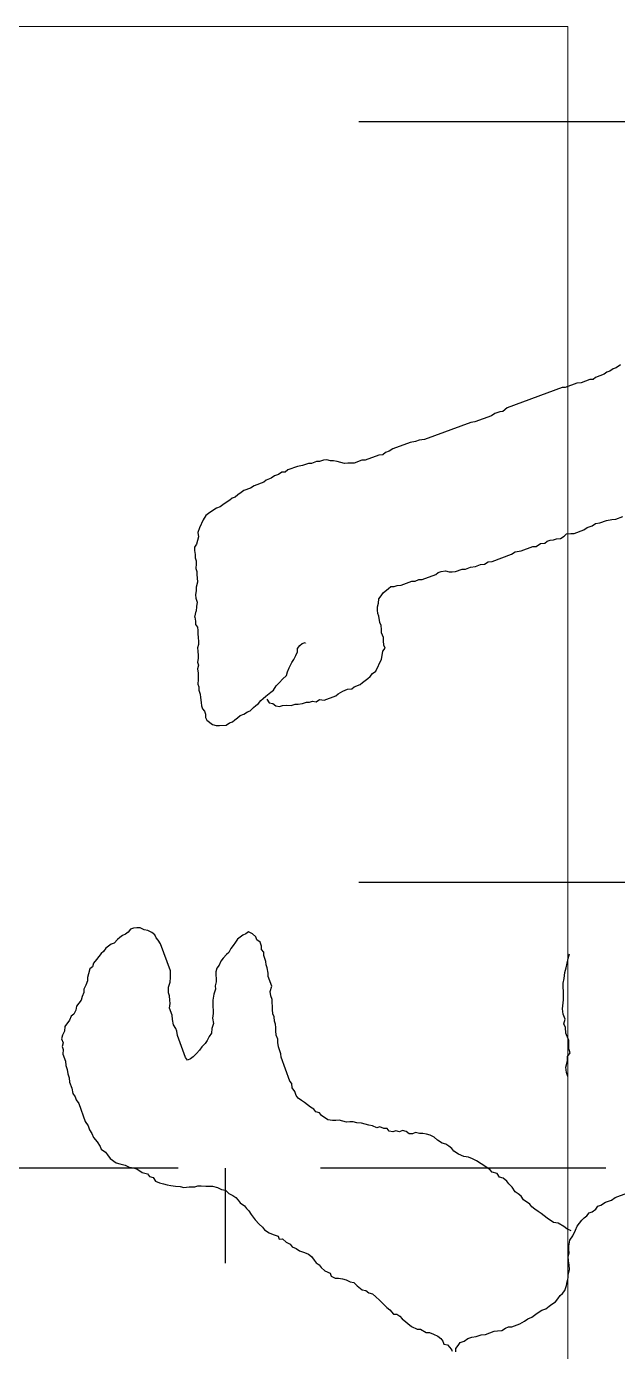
# Model space of a CAD drawing. Header units: millimetres. Extents: x 33350 to 35310, y -217097 to -211540.
# Drawn here: x 33705 to 33736.1, y -213993.7 to -213924.1 of the extents above; entities that cross this region are included whole.
import ezdxf
from ezdxf.enums import TextEntityAlignment as Align

# ---------------------------------------------------------------- set-up
doc = ezdxf.new("R2010")
doc.units = ezdxf.units.MM
doc.header["$LTSCALE"] = 60
doc.header["$MEASUREMENT"] = 0
doc.linetypes.add('DASHED', pattern=[0.75, 0.5, -0.25])
doc.linetypes.add('HIDDEN', pattern=[0.375, 0.25, -0.125])
for name, color, linetype, lineweight in [('-DWG_ANA', 7, 'Continuous', 0), ('-DWG_DETAY1', 7, 'Continuous', 25), ('NO', 7, 'Continuous', 0), ('PLAN', 253, 'Continuous', 0)]:
    doc.layers.add(name, color=color, linetype=linetype, lineweight=lineweight)
doc.layers.add('BL-H', color=210, linetype='Continuous')
doc.styles.add('ROMANS', font='ROMANSTW.SHX', dxfattribs={"width": 0.8})

# ---------------------------------------------------------------- blocks, each defined once
blk = doc.blocks.new('amk200')
at = {"layer": '-DWG_DETAY1', "color": 0, "linetype": 'HIDDEN'}
for points in [[(50, -2), (50, 50), (0, 50), (0, -2)], [(0, 18), (50, 18)]]:
    blk.add_lwpolyline(points, dxfattribs=at)
at = {"layer": 'NO', "linetype": 'Continuous', "style": 'ROMANS', "width": 0.8}
blk.add_attdef('NO', text='', height=10, dxfattribs=at).set_placement((25, -28), align=Align.MIDDLE)
blk = doc.blocks.new('T_198')
at = {"layer": '-DWG_ANA', "color": 0}
blk.add_lwpolyline([(0, 0), (190, 0), (190, -80), (0, -80)], close=True, dxfattribs=at)
blk = doc.blocks.new('T_C')
at = {"layer": '-DWG_DETAY1', "color": 0, "linetype": 'DASHED'}
for p, q in [((5, -4), (5, 12)), ((45, 12), (45, -4))]:
    blk.add_line(p, q, dxfattribs=at)
at = {"layer": '-DWG_DETAY1', "color": 0, "linetype": 'Continuous'}
blk.add_line((45, -4), (5, -4), dxfattribs=at)
blk = doc.blocks.new('TM4198R')
at = {"layer": 'PLAN', "color": 0, "linetype": 'Continuous'}
for name, p in [('T_198', (0, 0)), ('T_C', (140, -81))]:
    blk.add_blockref(name, p, dxfattribs=at)
at = {"layer": 'NO', "linetype": 'Continuous', "style": 'ROMANS', "width": 0.8}
blk.add_attdef('NO', text='', height=10, dxfattribs=at).set_placement((168, -66), align=Align.MIDDLE)
blk = doc.blocks.new('İNSAN-1')
for p, q in [((-19.646, -10.584), (-19.517, -10.395)), ((-19.517, -10.395), (-19.287, -9.77)), ((16.124, -10.572), (16.148, -10.351)), ((16.148, -10.351), (16.278, -9.995)), ((24.106, -10.342), (24.05, -10.494)), ((24.25, -10.107), (24.106, -10.342)), ((-19.967, -11.294), (-19.909, -11.138)), ((-19.909, -11.138), (-19.761, -10.897)), ((-19.761, -10.897), (-19.646, -10.584)), ((15.95, -11.2), (16.081, -10.845)), ((16.081, -10.845), (16.124, -10.572)), ((23.762, -10.964), (23.594, -11.421)), ((23.869, -10.831), (23.762, -10.964)), ((23.925, -10.678), (23.869, -10.831)), ((24.05, -10.494), (23.925, -10.678)), ((-20.477, -11.876), (-20.315, -11.758)), ((-20.315, -11.758), (-20.257, -11.601)), ((-20.257, -11.601), (-20.129, -11.412)), ((-20.129, -11.412), (-19.967, -11.294)), ((15.707, -11.859), (15.801, -11.606)), ((15.801, -11.606), (15.926, -11.421)), ((15.926, -11.421), (15.95, -11.2)), ((23.482, -11.725), (23.314, -12.182)), ((23.487, -11.554), (23.482, -11.725)), ((23.594, -11.421), (23.487, -11.554)), ((-21.519, -12.616), (-21.233, -12.484)), ((-21.233, -12.484), (-21.02, -12.386)), ((-21.02, -12.386), (-20.858, -12.268)), ((-20.858, -12.268), (-20.696, -12.15)), ((-20.696, -12.15), (-20.586, -12.013)), ((-20.586, -12.013), (-20.477, -11.876)), ((15.395, -12.551), (15.582, -12.044)), ((15.582, -12.044), (15.707, -11.859)), ((23.29, -12.404), (23.065, -13.012)), ((23.314, -12.182), (23.29, -12.404)), ((-24.667, -13.291), (-24.557, -13.154)), ((-24.557, -13.154), (-24.396, -13.036)), ((-24.396, -13.036), (-24.13, -12.956)), ((-24.13, -12.956), (-23.935, -12.909)), ((-23.935, -12.909), (-23.74, -12.863)), ((-23.74, -12.863), (-23.565, -12.868)), ((-23.565, -12.868), (-23.299, -12.789)), ((-23.299, -12.789), (-23.071, -12.813)), ((-23.071, -12.813), (-22.843, -12.838)), ((-22.843, -12.838), (-22.616, -12.863)), ((-22.616, -12.863), (-22.421, -12.816)), ((-22.421, -12.816), (-22.245, -12.822)), ((-22.245, -12.822), (-22.07, -12.827)), ((-22.07, -12.827), (-21.752, -12.767)), ((-21.752, -12.767), (-21.519, -12.616)), ((-21.258, -12.712), (-21.159, -12.926)), ((-21.159, -12.926), (-21.041, -13.087)), ((-21.041, -13.087), (-20.857, -13.392)), ((-13.141, -12.886), (-12.944, -12.958)), ((-12.944, -12.958), (-12.657, -12.989)), ((-12.657, -12.989), (-12.322, -12.889)), ((-12.322, -12.889), (-12.101, -12.896)), ((-12.101, -12.896), (-11.897, -12.748)), ((-11.897, -12.748), (-11.701, -12.82)), ((-11.701, -12.82), (-11.479, -12.827)), ((-11.479, -12.827), (-11.258, -12.834)), ((-11.258, -12.834), (-10.865, -12.979)), ((-10.865, -12.979), (-10.578, -13.01)), ((-10.578, -13.01), (-10.381, -13.082)), ((-10.381, -13.082), (-10.136, -13.024)), ((-10.136, -13.024), (-9.873, -13.12)), ((-9.873, -13.12), (-9.587, -13.151)), ((-9.587, -13.151), (-9.12, -13.099)), ((-9.12, -13.099), (-8.899, -13.106)), ((-8.899, -13.106), (-8.678, -13.113)), ((-8.678, -13.113), (-8.457, -13.12)), ((-8.457, -13.12), (-8.236, -13.127)), ((-8.236, -13.127), (-7.991, -13.068)), ((-7.991, -13.068), (-7.68, -13.034)), ((-7.68, -13.034), (-7.435, -12.975)), ((-7.435, -12.975), (-7.189, -12.916)), ((-7.189, -12.916), (-6.944, -12.858)), ((-6.944, -12.858), (-6.699, -12.799)), ((15.134, -13.262), (15.259, -13.077)), ((15.259, -13.077), (15.366, -12.944)), ((15.366, -12.944), (15.39, -12.722)), ((15.39, -12.722), (15.395, -12.551)), ((23.06, -13.183), (21.995, -16.076)), ((23.065, -13.012), (23.06, -13.183)), ((-25.358, -14.042), (-25.229, -13.853)), ((-25.229, -13.853), (-25.119, -13.716)), ((-25.119, -13.716), (-24.991, -13.526)), ((-24.991, -13.526), (-24.829, -13.409)), ((-24.829, -13.409), (-24.667, -13.291)), ((-20.857, -13.392), (-20.83, -13.638)), ((-20.83, -13.638), (-20.594, -13.962)), ((14.992, -13.959), (15.048, -13.806)), ((15.048, -13.806), (15.054, -13.635)), ((15.054, -13.635), (15.11, -13.483)), ((15.11, -13.483), (15.134, -13.262)), ((-25.692, -14.629), (-25.583, -14.492)), ((-25.583, -14.492), (-25.435, -14.25)), ((-25.435, -14.25), (-25.358, -14.042)), ((-20.594, -13.962), (-20.476, -14.124)), ((-20.476, -14.124), (-20.358, -14.285)), ((-20.358, -14.285), (-20.24, -14.447)), ((-20.24, -14.447), (-20.122, -14.609)), ((-20.122, -14.609), (-20.004, -14.771)), ((14.712, -14.72), (14.717, -14.549)), ((14.717, -14.549), (14.862, -14.314)), ((14.862, -14.314), (14.886, -14.092)), ((14.886, -14.092), (14.992, -13.959)), ((-26.155, -15.405), (-26.007, -15.163)), ((-26.007, -15.163), (-25.879, -14.974)), ((-25.879, -14.974), (-25.802, -14.766)), ((-25.802, -14.766), (-25.692, -14.629)), ((-20.004, -14.771), (-19.867, -14.88)), ((-19.867, -14.88), (-19.631, -15.204)), ((-19.631, -15.204), (-19.441, -15.333)), ((14.488, -15.329), (14.712, -14.72)), ((-26.372, -16.153), (-26.314, -15.997)), ((-26.314, -15.997), (-26.309, -15.821)), ((-26.309, -15.821), (-26.155, -15.405)), ((-19.441, -15.333), (-19.323, -15.494)), ((-19.323, -15.494), (-19.205, -15.656)), ((-19.205, -15.656), (-18.964, -15.804)), ((-18.964, -15.804), (-18.794, -15.985)), ((-18.794, -15.985), (-18.657, -16.095)), ((13.928, -16.851), (14.301, -15.836)), ((14.301, -15.836), (14.427, -15.652)), ((14.427, -15.652), (14.488, -15.329)), ((-26.531, -16.745), (-26.525, -16.57)), ((-26.525, -16.57), (-26.501, -16.342)), ((-26.501, -16.342), (-26.372, -16.153)), ((-18.657, -16.095), (-18.486, -16.276)), ((-18.486, -16.276), (-18.44, -16.47)), ((-18.44, -16.47), (-18.25, -16.599)), ((-18.25, -16.599), (-18.171, -16.865)), ((21.795, -16.463), (21.702, -16.717)), ((21.801, -16.292), (21.795, -16.463)), ((21.995, -16.076), (21.801, -16.292)), ((-26.728, -17.442), (-26.703, -17.214)), ((-26.703, -17.214), (-26.531, -16.745)), ((-18.171, -16.865), (-18.034, -16.975)), ((-18.034, -16.975), (-17.732, -17.441)), ((13.754, -17.478), (13.778, -17.257)), ((13.778, -17.257), (13.904, -17.073)), ((13.904, -17.073), (13.928, -16.851)), ((21.576, -16.901), (21.259, -17.764)), ((21.702, -16.717), (21.576, -16.901)), ((-26.925, -18.138), (-26.848, -17.93)), ((-26.848, -17.93), (-26.824, -17.702)), ((-26.824, -17.702), (-26.728, -17.442)), ((-17.732, -17.441), (-17.581, -17.674)), ((-17.581, -17.674), (-17.482, -17.888)), ((-17.482, -17.888), (-17.383, -18.102)), ((-17.383, -18.102), (-17.355, -18.348)), ((13.525, -18.258), (13.618, -18.005)), ((13.618, -18.005), (13.661, -17.732)), ((13.661, -17.732), (13.754, -17.478)), ((21.235, -17.985), (20.338, -20.421)), ((21.259, -17.764), (21.235, -17.985)), ((-27.63, -18.766), (-27.454, -18.771)), ((-27.454, -18.771), (-27.292, -18.654)), ((-27.292, -18.654), (-27.13, -18.536)), ((-27.13, -18.536), (-27.054, -18.327)), ((-27.054, -18.327), (-26.925, -18.138)), ((-17.355, -18.348), (-17.224, -18.633)), ((-17.224, -18.633), (-17.073, -18.866)), ((13.383, -18.955), (13.389, -18.784)), ((13.389, -18.784), (13.52, -18.429)), ((13.52, -18.429), (13.525, -18.258)), ((-27.531, -18.98), (-27.583, -18.961)), ((-27.394, -19.089), (-27.531, -18.98)), ((-27.256, -19.199), (-27.394, -19.089)), ((-27.21, -19.394), (-27.256, -19.199)), ((-27.053, -19.451), (-27.21, -19.394)), ((-26.916, -19.561), (-27.053, -19.451)), ((-17.073, -18.866), (-16.936, -18.976)), ((-16.936, -18.976), (-16.818, -19.138)), ((-16.818, -19.138), (-16.7, -19.3)), ((-16.7, -19.3), (-16.653, -19.494)), ((-16.653, -19.494), (-16.502, -19.727)), ((13.378, -19.126), (13.383, -18.955)), ((13.424, -19.316), (13.378, -19.126)), ((13.4, -19.537), (13.424, -19.316)), ((-26.798, -19.723), (-26.916, -19.561)), ((-26.699, -19.937), (-26.798, -19.723)), ((-26.6, -20.15), (-26.699, -19.937)), ((-26.606, -20.326), (-26.6, -20.15)), ((-16.502, -19.727), (-16.332, -19.908)), ((-16.332, -19.908), (-16.233, -20.122)), ((-16.233, -20.122), (-16.186, -20.317)), ((12.975, -20.534), (13.237, -19.823)), ((13.237, -19.823), (13.344, -19.69)), ((13.344, -19.69), (13.4, -19.537)), ((-26.422, -20.63), (-26.606, -20.326)), ((-26.427, -20.806), (-26.422, -20.63)), ((-26.296, -21.091), (-26.427, -20.806)), ((-16.186, -20.317), (-16.14, -20.511)), ((-16.098, -20.881), (-16.156, -21.038)), ((-16.14, -20.511), (-16.145, -20.687)), ((-16.145, -20.687), (-16.098, -20.881)), ((12.895, -20.908), (12.97, -20.705)), ((12.97, -20.705), (12.975, -20.534)), ((20.296, -20.693), (20.221, -20.896)), ((20.338, -20.421), (20.296, -20.693)), ((-25.889, -21.595), (-26.296, -21.091)), ((-16.156, -21.038), (-16.161, -21.213)), ((-16.161, -21.213), (-16.043, -21.375)), ((-15.996, -21.57), (-16.054, -21.726)), ((-16.043, -21.375), (-15.996, -21.57)), ((12.685, -21.637), (12.89, -21.078)), ((12.89, -21.078), (12.895, -20.908)), ((20.178, -21.169), (19.842, -22.082)), ((20.221, -20.896), (20.178, -21.169)), ((-25.752, -21.705), (-25.889, -21.595)), ((-25.634, -21.867), (-25.752, -21.705)), ((-25.64, -22.042), (-25.634, -21.867)), ((-25.417, -22.242), (-25.64, -22.042)), ((-25.299, -22.404), (-25.417, -22.242)), ((-16.007, -21.921), (-16.065, -22.077)), ((-16.065, -22.077), (-16.018, -22.271)), ((-16.054, -21.726), (-16.007, -21.921)), ((-16.018, -22.271), (-15.881, -22.381)), ((12.493, -22.315), (12.599, -22.181)), ((12.599, -22.181), (12.605, -22.01)), ((12.605, -22.01), (12.661, -21.858)), ((12.661, -21.858), (12.685, -21.637)), ((19.717, -22.266), (19.642, -22.469)), ((19.842, -22.082), (19.717, -22.266)), ((-25.162, -22.514), (-25.299, -22.404)), ((-24.907, -22.785), (-25.162, -22.514)), ((-24.737, -22.966), (-24.907, -22.785)), ((-24.567, -23.147), (-24.737, -22.966)), ((-15.881, -22.381), (-15.886, -22.557)), ((-15.886, -22.557), (-15.788, -22.77)), ((-15.788, -22.77), (-15.845, -22.927)), ((-15.845, -22.927), (-15.746, -23.141)), ((8.034, -23.151), (8.16, -22.967)), ((8.16, -22.967), (8.785, -22.678)), ((8.785, -22.678), (8.974, -22.633)), ((8.974, -22.633), (9.215, -22.606)), ((9.215, -22.606), (9.372, -22.491)), ((9.372, -22.491), (9.525, -22.548)), ((9.525, -22.548), (9.746, -22.572)), ((9.746, -22.572), (9.917, -22.577)), ((9.917, -22.577), (10.171, -22.67)), ((10.171, -22.67), (10.342, -22.676)), ((10.342, -22.676), (10.564, -22.7)), ((10.564, -22.7), (10.716, -22.756)), ((10.716, -22.756), (11.039, -22.817)), ((11.039, -22.817), (11.192, -22.873)), ((11.192, -22.873), (11.363, -22.879)), ((11.363, -22.879), (11.534, -22.884)), ((11.534, -22.884), (11.723, -22.838)), ((11.723, -22.838), (11.964, -22.812)), ((11.964, -22.812), (12.121, -22.697)), ((12.121, -22.697), (12.279, -22.582)), ((12.279, -22.582), (12.493, -22.315)), ((19.511, -22.824), (19.25, -23.535)), ((19.535, -22.603), (19.511, -22.824)), ((19.642, -22.469), (19.535, -22.603)), ((-24.52, -23.341), (-24.567, -23.147)), ((-24.402, -23.503), (-24.52, -23.341)), ((-24.355, -23.698), (-24.402, -23.503)), ((-15.746, -23.141), (-15.699, -23.335)), ((-15.699, -23.335), (-15.606, -23.724)), ((7.449, -23.8), (7.556, -23.667)), ((7.556, -23.667), (7.663, -23.533)), ((7.663, -23.533), (7.77, -23.4)), ((7.77, -23.4), (7.877, -23.266)), ((7.877, -23.266), (8.034, -23.151)), ((19.25, -23.535), (19.244, -23.706)), ((-24.152, -23.95), (-24.355, -23.698)), ((-23.982, -24.131), (-24.152, -23.95)), ((-23.935, -24.326), (-23.982, -24.131)), ((-23.837, -24.54), (-23.935, -24.326)), ((-15.606, -23.724), (-15.579, -23.971)), ((-15.579, -23.971), (-15.532, -24.166)), ((-15.537, -24.341), (-15.543, -24.517)), ((-15.532, -24.166), (-15.537, -24.341)), ((7.206, -24.46), (7.23, -24.238)), ((7.23, -24.238), (7.337, -24.105)), ((7.337, -24.105), (7.449, -23.8)), ((19.095, -24.112), (19.084, -24.453)), ((19.244, -23.706), (19.095, -24.112)), ((-23.79, -24.734), (-23.837, -24.54)), ((-23.743, -24.929), (-23.79, -24.734)), ((-23.749, -25.104), (-23.743, -24.929)), ((-15.543, -24.517), (-15.496, -24.711)), ((-15.496, -24.711), (-15.449, -24.906)), ((-15.449, -24.906), (-15.455, -25.082)), ((6.862, -25.082), (6.969, -24.949)), ((6.969, -24.949), (7.113, -24.714)), ((7.113, -24.714), (7.206, -24.46)), ((19.084, -24.453), (19.079, -24.624)), ((19.079, -24.624), (19.125, -24.814)), ((19.125, -24.814), (19.17, -25.004)), ((19.17, -25.004), (19.216, -25.193)), ((-23.65, -25.318), (-23.749, -25.104)), ((-23.493, -25.376), (-23.65, -25.318)), ((-23.362, -25.661), (-23.493, -25.376)), ((-23.192, -25.842), (-23.362, -25.661)), ((-15.455, -25.082), (-15.46, -25.257)), ((-15.46, -25.257), (-15.433, -25.504)), ((-15.433, -25.504), (-15.197, -25.827)), ((6.638, -25.691), (6.862, -25.082)), ((6.665, -25.931), (6.638, -25.691)), ((19.251, -25.725), (19.176, -25.928)), ((19.216, -25.193), (19.21, -25.364)), ((19.21, -25.364), (19.256, -25.554)), ((19.256, -25.554), (19.251, -25.725)), ((-23.054, -25.951), (-23.192, -25.842)), ((-22.936, -26.113), (-23.054, -25.951)), ((-22.799, -26.223), (-22.936, -26.113)), ((-22.61, -26.352), (-22.799, -26.223)), ((-22.492, -26.513), (-22.61, -26.352)), ((-15.197, -25.827), (-15.059, -25.937)), ((-15.059, -25.937), (-15.013, -26.132)), ((-15.013, -26.132), (-14.875, -26.241)), ((-14.875, -26.241), (-14.757, -26.403)), ((-14.757, -26.403), (-14.521, -26.726)), ((6.523, -26.628), (6.529, -26.457)), ((6.529, -26.457), (6.585, -26.305)), ((6.539, -26.116), (6.665, -25.931)), ((6.585, -26.305), (6.539, -26.116)), ((19.077, -26.352), (19.072, -26.523)), ((19.171, -26.098), (19.077, -26.352)), ((19.176, -25.928), (19.171, -26.098)), ((-22.393, -26.727), (-22.492, -26.513)), ((-22.313, -26.993), (-22.393, -26.727)), ((-22.195, -27.155), (-22.313, -26.993)), ((-22.097, -27.369), (-22.195, -27.155)), ((-14.521, -26.726), (-14.403, -26.888)), ((-14.403, -26.888), (-14.285, -27.05)), ((-14.285, -27.05), (-14.148, -27.16)), ((-14.148, -27.16), (-13.94, -27.236)), ((6.42, -27.224), (6.425, -27.053)), ((6.425, -27.053), (6.449, -26.831)), ((6.449, -26.831), (6.523, -26.628)), ((8.971, -27.184), (9.179, -27.087)), ((9.179, -27.087), (9.35, -27.093)), ((9.35, -27.093), (9.508, -26.978)), ((9.508, -26.978), (9.615, -26.844)), ((9.615, -26.844), (9.671, -26.692)), ((9.671, -26.692), (9.62, -26.674)), ((18.917, -27.1), (18.73, -27.607)), ((18.96, -26.828), (18.917, -27.1)), ((19.072, -26.523), (18.96, -26.828)), ((-21.959, -27.478), (-22.097, -27.369)), ((-21.861, -27.692), (-21.959, -27.478)), ((-21.69, -27.873), (-21.861, -27.692)), ((-13.94, -27.236), (-13.75, -27.365)), ((-13.75, -27.365), (-13.523, -27.39)), ((-13.523, -27.39), (-13.386, -27.5)), ((-13.386, -27.5), (-12.135, -27.96)), ((6.345, -27.427), (6.42, -27.224)), ((6.372, -27.667), (6.345, -27.427)), ((6.348, -27.889), (6.372, -27.667)), ((7.734, -27.881), (7.929, -27.664)), ((7.929, -27.664), (8.119, -27.619)), ((8.119, -27.619), (8.327, -27.523)), ((8.327, -27.523), (8.605, -27.395)), ((8.605, -27.395), (8.763, -27.28)), ((8.763, -27.28), (8.971, -27.184)), ((18.624, -27.741), (18.618, -27.912)), ((18.73, -27.607), (18.624, -27.741)), ((-21.696, -28.049), (-21.69, -27.873)), ((-21.539, -28.106), (-21.696, -28.049)), ((-21.46, -28.372), (-21.539, -28.106)), ((-21.361, -28.586), (-21.46, -28.372)), ((-12.135, -27.96), (-11.959, -27.965)), ((-11.959, -27.965), (-11.594, -28.1)), ((-11.594, -28.1), (-11.367, -28.124)), ((-11.367, -28.124), (-11.191, -28.13)), ((-11.191, -28.13), (-10.983, -28.207)), ((-10.983, -28.207), (-10.755, -28.231)), ((-10.755, -28.231), (-10.579, -28.237)), ((-10.579, -28.237), (-10.404, -28.242)), ((-10.404, -28.242), (-10.248, -28.3)), ((-10.248, -28.3), (-10.02, -28.324)), ((-10.02, -28.324), (-9.864, -28.382)), ((-9.864, -28.382), (-9.636, -28.407)), ((-9.636, -28.407), (-9.46, -28.412)), ((-9.46, -28.412), (-9.285, -28.418)), ((-9.285, -28.418), (-9.109, -28.423)), ((-9.109, -28.423), (-8.901, -28.5)), ((-8.901, -28.5), (-8.673, -28.524)), ((-8.673, -28.524), (-8.407, -28.445)), ((-8.407, -28.445), (-7.886, -28.637)), ((6.292, -28.041), (6.348, -27.889)), ((6.337, -28.231), (6.292, -28.041)), ((6.452, -28.388), (6.337, -28.231)), ((6.498, -28.578), (6.452, -28.388)), ((6.834, -28.759), (7.048, -28.492)), ((7.048, -28.492), (7.155, -28.359)), ((7.155, -28.359), (7.382, -28.212)), ((7.382, -28.212), (7.558, -28.046)), ((7.558, -28.046), (7.734, -27.881)), ((18.293, -28.483), (18.199, -28.737)), ((18.418, -28.299), (18.293, -28.483)), ((18.493, -28.096), (18.418, -28.299)), ((18.618, -27.912), (18.493, -28.096)), ((-21.21, -28.819), (-21.361, -28.586)), ((-21.073, -28.929), (-21.21, -28.819)), ((-20.903, -29.11), (-21.073, -28.929)), ((-20.68, -29.31), (-20.903, -29.11)), ((-7.886, -28.637), (-7.71, -28.642)), ((-7.71, -28.642), (-7.431, -28.686)), ((-7.431, -28.686), (-7.274, -28.744)), ((-7.274, -28.744), (-7.099, -28.749)), ((-7.099, -28.749), (-6.786, -28.864)), ((-6.786, -28.864), (-6.61, -28.87)), ((-6.61, -28.87), (-6.473, -28.979)), ((-6.473, -28.979), (-6.298, -28.985)), ((-6.298, -28.985), (-6.089, -29.062)), ((-6.089, -29.062), (-5.971, -29.223)), ((-5.971, -29.223), (-5.815, -29.281)), ((6.356, -29.275), (6.463, -29.141)), ((6.463, -29.141), (6.621, -29.027)), ((6.682, -28.703), (6.498, -28.578)), ((6.621, -29.027), (6.727, -28.893)), ((6.727, -28.893), (6.834, -28.759)), ((18.092, -28.871), (17.906, -29.378)), ((18.199, -28.737), (18.092, -28.871)), ((-20.543, -29.419), (-20.68, -29.31)), ((-20.406, -29.529), (-20.543, -29.419)), ((-20.217, -29.658), (-20.406, -29.529)), ((-20.08, -29.767), (-20.217, -29.658)), ((-19.942, -29.877), (-20.08, -29.767)), ((-19.791, -30.11), (-19.942, -29.877)), ((-5.815, -29.281), (-5.645, -29.462)), ((-5.656, -29.813), (-5.713, -29.969)), ((-5.546, -29.676), (-5.656, -29.813)), ((-5.645, -29.462), (-5.546, -29.676)), ((5.817, -30.114), (5.892, -29.911)), ((5.892, -29.911), (6.017, -29.726)), ((6.017, -29.726), (6.073, -29.574)), ((6.073, -29.574), (6.249, -29.408)), ((6.249, -29.408), (6.356, -29.275)), ((17.649, -29.917), (17.543, -30.051)), ((17.78, -29.562), (17.649, -29.917)), ((17.906, -29.378), (17.78, -29.562)), ((-19.654, -30.22), (-19.791, -30.11)), ((-19.517, -30.329), (-19.654, -30.22)), ((-19.399, -30.491), (-19.517, -30.329)), ((-19.3, -30.705), (-19.399, -30.491)), ((-6.418, -30.597), (-6.632, -30.696)), ((-6.256, -30.479), (-6.418, -30.597)), ((-6.094, -30.361), (-6.256, -30.479)), ((-5.932, -30.243), (-6.094, -30.361)), ((-5.823, -30.106), (-5.932, -30.243)), ((-5.713, -29.969), (-5.823, -30.106)), ((5.441, -30.666), (5.497, -30.514)), ((5.497, -30.514), (5.603, -30.381)), ((5.603, -30.381), (5.71, -30.247)), ((5.71, -30.247), (5.817, -30.114)), ((17.254, -30.521), (17.147, -30.655)), ((17.31, -30.369), (17.254, -30.521)), ((17.417, -30.235), (17.31, -30.369)), ((17.543, -30.051), (17.417, -30.235)), ((-19.13, -30.886), (-19.3, -30.705)), ((-19.083, -31.081), (-19.13, -30.886)), ((-18.985, -31.294), (-19.083, -31.081)), ((-18.905, -31.56), (-18.985, -31.294)), ((-7.46, -31.337), (-7.654, -31.384)), ((-7.298, -31.219), (-7.46, -31.337)), ((-7.084, -31.121), (-7.298, -31.219)), ((-6.922, -31.003), (-7.084, -31.121)), ((-6.741, -30.833), (-6.922, -31.003)), ((-6.632, -30.696), (-6.741, -30.833)), ((5.299, -31.363), (5.304, -31.192)), ((5.304, -31.192), (5.315, -30.851)), ((5.315, -30.851), (5.441, -30.666)), ((16.79, -31.157), (16.715, -31.36)), ((16.896, -31.023), (16.79, -31.157)), ((17.022, -30.839), (16.896, -31.023)), ((17.147, -30.655), (17.022, -30.839)), ((-18.916, -31.911), (-18.91, -31.736)), ((-18.888, -32.158), (-18.916, -31.911)), ((-18.91, -31.736), (-18.905, -31.56)), ((-11.414, -31.952), (-11.595, -32.122)), ((-11.253, -31.834), (-11.414, -31.952)), ((-11.039, -31.735), (-11.253, -31.834)), ((-10.877, -31.617), (-11.039, -31.735)), ((-10.63, -31.59), (-10.877, -31.617)), ((-10.364, -31.51), (-10.63, -31.59)), ((-10.084, -31.554), (-10.364, -31.51)), ((-9.838, -31.527), (-10.084, -31.554)), ((-9.662, -31.532), (-9.838, -31.527)), ((-9.486, -31.538), (-9.662, -31.532)), ((-9.311, -31.543), (-9.486, -31.538)), ((-9.135, -31.549), (-9.311, -31.543)), ((-8.817, -31.488), (-9.135, -31.549)), ((-8.551, -31.409), (-8.817, -31.488)), ((-8.376, -31.414), (-8.551, -31.409)), ((-8.181, -31.368), (-8.376, -31.414)), ((-8.005, -31.373), (-8.181, -31.368)), ((-7.83, -31.378), (-8.005, -31.373)), ((-7.654, -31.384), (-7.83, -31.378)), ((5.345, -31.553), (5.299, -31.363)), ((5.575, -31.868), (5.345, -31.553)), ((5.727, -31.924), (5.575, -31.868)), ((5.898, -31.929), (5.727, -31.924)), ((6.05, -31.986), (5.898, -31.929)), ((6.184, -32.092), (6.05, -31.986)), ((16.338, -31.912), (16.111, -32.059)), ((16.445, -31.779), (16.338, -31.912)), ((16.571, -31.595), (16.445, -31.779)), ((16.715, -31.36), (16.571, -31.595)), ((-18.951, -32.49), (-18.894, -32.334)), ((-18.943, -32.789), (-18.951, -32.49)), ((-18.894, -32.334), (-18.888, -32.158)), ((-12.229, -32.717), (-12.286, -32.873)), ((-12.119, -32.58), (-12.229, -32.717)), ((-11.938, -32.41), (-12.119, -32.58)), ((-11.757, -32.24), (-11.938, -32.41)), ((-11.595, -32.122), (-11.757, -32.24)), ((6.336, -32.148), (6.184, -32.092)), ((6.507, -32.154), (6.336, -32.148)), ((6.78, -32.196), (6.507, -32.154)), ((6.951, -32.202), (6.78, -32.196)), ((7.154, -32.277), (6.951, -32.202)), ((7.325, -32.282), (7.154, -32.277)), ((7.477, -32.338), (7.325, -32.282)), ((7.717, -32.311), (7.477, -32.338)), ((7.888, -32.317), (7.717, -32.311)), ((8.059, -32.322), (7.888, -32.317)), ((8.281, -32.346), (8.059, -32.322)), ((8.471, -32.3), (8.281, -32.346)), ((8.623, -32.357), (8.471, -32.3)), ((8.813, -32.311), (8.623, -32.357)), ((8.984, -32.316), (8.813, -32.311)), ((9.205, -32.34), (8.984, -32.316)), ((9.376, -32.346), (9.205, -32.34)), ((9.566, -32.3), (9.376, -32.346)), ((9.737, -32.306), (9.566, -32.3)), ((9.908, -32.311), (9.737, -32.306)), ((10.13, -32.335), (9.908, -32.311)), ((10.301, -32.34), (10.13, -32.335)), ((10.472, -32.346), (10.301, -32.34)), ((10.605, -32.452), (10.472, -32.346)), ((10.776, -32.458), (10.605, -32.452)), ((10.998, -32.482), (10.776, -32.458)), ((10.998, -32.482), (11.308, -32.423)), ((11.548, -32.396), (11.308, -32.423)), ((11.789, -32.37), (11.548, -32.396)), ((11.992, -32.444), (11.789, -32.37)), ((12.163, -32.45), (11.992, -32.444)), ((12.403, -32.423), (12.163, -32.45)), ((12.574, -32.428), (12.403, -32.423)), ((12.834, -32.351), (12.574, -32.428)), ((13.055, -32.375), (12.834, -32.351)), ((13.226, -32.38), (13.055, -32.375)), ((13.397, -32.385), (13.226, -32.38)), ((13.55, -32.442), (13.397, -32.385)), ((13.79, -32.415), (13.55, -32.442)), ((13.961, -32.42), (13.79, -32.415)), ((14.113, -32.476), (13.961, -32.42)), ((14.284, -32.481), (14.113, -32.476)), ((14.506, -32.506), (14.284, -32.481)), ((14.677, -32.511), (14.506, -32.506)), ((14.835, -32.396), (14.677, -32.511)), ((15.214, -32.305), (14.835, -32.396)), ((15.436, -32.329), (15.214, -32.305)), ((15.695, -32.252), (15.436, -32.329)), ((16.111, -32.059), (15.695, -32.252)), ((-18.987, -33.068), (-18.943, -32.789)), ((-18.94, -33.263), (-18.987, -33.068)), ((-18.912, -33.51), (-18.94, -33.263)), ((-12.286, -32.873), (-12.149, -32.983)), ((-12.149, -32.983), (-11.002, -33.405)), ((-11.002, -33.405), (-10.775, -33.429)), ((-10.775, -33.429), (-10.618, -33.487)), ((-18.885, -33.756), (-18.912, -33.51)), ((-18.838, -33.951), (-18.885, -33.756)), ((-18.791, -34.146), (-18.838, -33.951)), ((-10.618, -33.487), (-10.429, -33.616)), ((-10.429, -33.616), (-10.149, -33.66)), ((-10.149, -33.66), (-9.922, -33.684)), ((-9.922, -33.684), (-9.557, -33.819)), ((-9.557, -33.819), (-9.31, -33.791)), ((-9.31, -33.791), (-9.134, -33.797)), ((-9.134, -33.797), (-8.907, -33.821)), ((-8.907, -33.821), (-8.75, -33.879)), ((-8.75, -33.879), (-8.451, -33.871)), ((-8.451, -33.871), (-8.185, -33.791)), ((-8.185, -33.791), (-7.939, -33.764)), ((-7.939, -33.764), (-7.763, -33.769)), ((-7.763, -33.769), (-7.588, -33.775)), ((-7.588, -33.775), (-6.18, -34.293)), ((-18.745, -34.34), (-18.791, -34.146)), ((-18.646, -34.554), (-18.745, -34.34)), ((-18.457, -34.683), (-18.646, -34.554)), ((-18.41, -34.878), (-18.457, -34.683)), ((-6.18, -34.293), (-5.991, -34.422)), ((-5.991, -34.422), (-5.854, -34.531)), ((-5.854, -34.531), (-5.697, -34.589)), ((-5.697, -34.589), (-5.579, -34.75)), ((-5.579, -34.75), (-5.481, -34.964)), ((-18.273, -34.987), (-18.41, -34.878)), ((-18.193, -35.253), (-18.273, -34.987)), ((-18.042, -35.486), (-18.193, -35.253)), ((-17.943, -35.7), (-18.042, -35.486)), ((-5.481, -34.964), (-5.434, -35.159)), ((-5.434, -35.159), (-5.335, -35.373)), ((-5.335, -35.373), (-5.34, -35.548)), ((-17.916, -35.947), (-17.943, -35.7)), ((-17.817, -36.161), (-17.916, -35.947)), ((-17.737, -36.427), (-17.817, -36.161)), ((-5.675, -36.135), (-5.732, -36.291)), ((-5.565, -35.998), (-5.675, -36.135)), ((-5.403, -35.88), (-5.565, -35.998)), ((-5.346, -35.724), (-5.403, -35.88)), ((-5.34, -35.548), (-5.346, -35.724)), ((-17.691, -36.621), (-17.737, -36.427)), ((-17.455, -36.945), (-17.691, -36.621)), ((-6.19, -36.892), (-6.3, -37.029)), ((-6.133, -36.735), (-6.19, -36.892)), ((-5.952, -36.565), (-6.133, -36.735)), ((-5.842, -36.428), (-5.952, -36.565)), ((-5.732, -36.291), (-5.842, -36.428)), ((-17.265, -37.074), (-17.455, -36.945)), ((-17.128, -37.183), (-17.265, -37.074)), ((-16.977, -37.416), (-17.128, -37.183)), ((-16.821, -37.474), (-16.977, -37.416)), ((-16.579, -37.622), (-16.821, -37.474)), ((-6.843, -37.539), (-7.004, -37.657)), ((-6.681, -37.421), (-6.843, -37.539)), ((-6.571, -37.284), (-6.681, -37.421)), ((-6.409, -37.166), (-6.571, -37.284)), ((-6.3, -37.029), (-6.409, -37.166)), ((-16.357, -37.822), (-16.579, -37.622)), ((-16.149, -37.899), (-16.357, -37.822)), ((-15.959, -38.028), (-16.149, -37.899)), ((-15.751, -38.104), (-15.959, -38.028)), ((-15.509, -38.252), (-15.751, -38.104)), ((-14.571, -38.598), (-15.509, -38.252)), ((-8.34, -38.23), (-8.554, -38.329)), ((-8.126, -38.131), (-8.34, -38.23)), ((-7.95, -38.137), (-8.126, -38.131)), ((-7.756, -38.09), (-7.95, -38.137)), ((-7.49, -38.01), (-7.756, -38.09)), ((-7.38, -37.873), (-7.49, -38.01)), ((-7.185, -37.827), (-7.38, -37.873)), ((-7.004, -37.657), (-7.185, -37.827)), ((-14.382, -38.727), (-14.571, -38.598)), ((-14.226, -38.784), (-14.382, -38.727)), ((-14.036, -38.913), (-14.226, -38.784)), ((-13.756, -38.957), (-14.036, -38.913)), ((-13.444, -39.072), (-13.756, -38.957)), ((-9.98, -38.987), (-10.194, -39.085)), ((-9.87, -38.85), (-9.98, -38.987)), ((-9.656, -38.751), (-9.87, -38.85)), ((-9.461, -38.704), (-9.656, -38.751)), ((-9.3, -38.586), (-9.461, -38.704)), ((-9.138, -38.468), (-9.3, -38.586)), ((-8.943, -38.422), (-9.138, -38.468)), ((-8.729, -38.323), (-8.943, -38.422)), ((-8.554, -38.329), (-8.729, -38.323)), ((-13.216, -39.097), (-13.444, -39.072)), ((-13.008, -39.173), (-13.216, -39.097)), ((-12.78, -39.198), (-13.008, -39.173)), ((-12.571, -39.275), (-12.78, -39.198)), ((-12.344, -39.299), (-12.571, -39.275)), ((-11.979, -39.434), (-12.344, -39.299)), ((-11.732, -39.406), (-11.979, -39.434)), ((-11.576, -39.464), (-11.732, -39.406)), ((-11.381, -39.417), (-11.576, -39.464)), ((-11.173, -39.494), (-11.381, -39.417)), ((-10.978, -39.447), (-11.173, -39.494)), ((-10.764, -39.349), (-10.978, -39.447)), ((-10.517, -39.321), (-10.764, -39.349)), ((-10.194, -39.085), (-10.517, -39.321))]:
    blk.add_line(p, q)

msp = doc.modelspace()

# ---------------------------------------------------------------- block references
at = {"layer": 'BL-H', "linetype": 'Continuous', "rotation": 89.99999999999999}
for name, p in [('TM4198R', (33653.505, -214114.093)), ('amk200', (33733.505, -214034.093))]:
    msp.add_blockref(name, p, dxfattribs=at)
at = {"layer": 'BL-H', "linetype": 'Continuous', "xscale": -1, "rotation": 270}
msp.add_blockref('İNSAN-1', (33746.38, -213966.134), dxfattribs=at)

doc.saveas('drawing.dxf')
